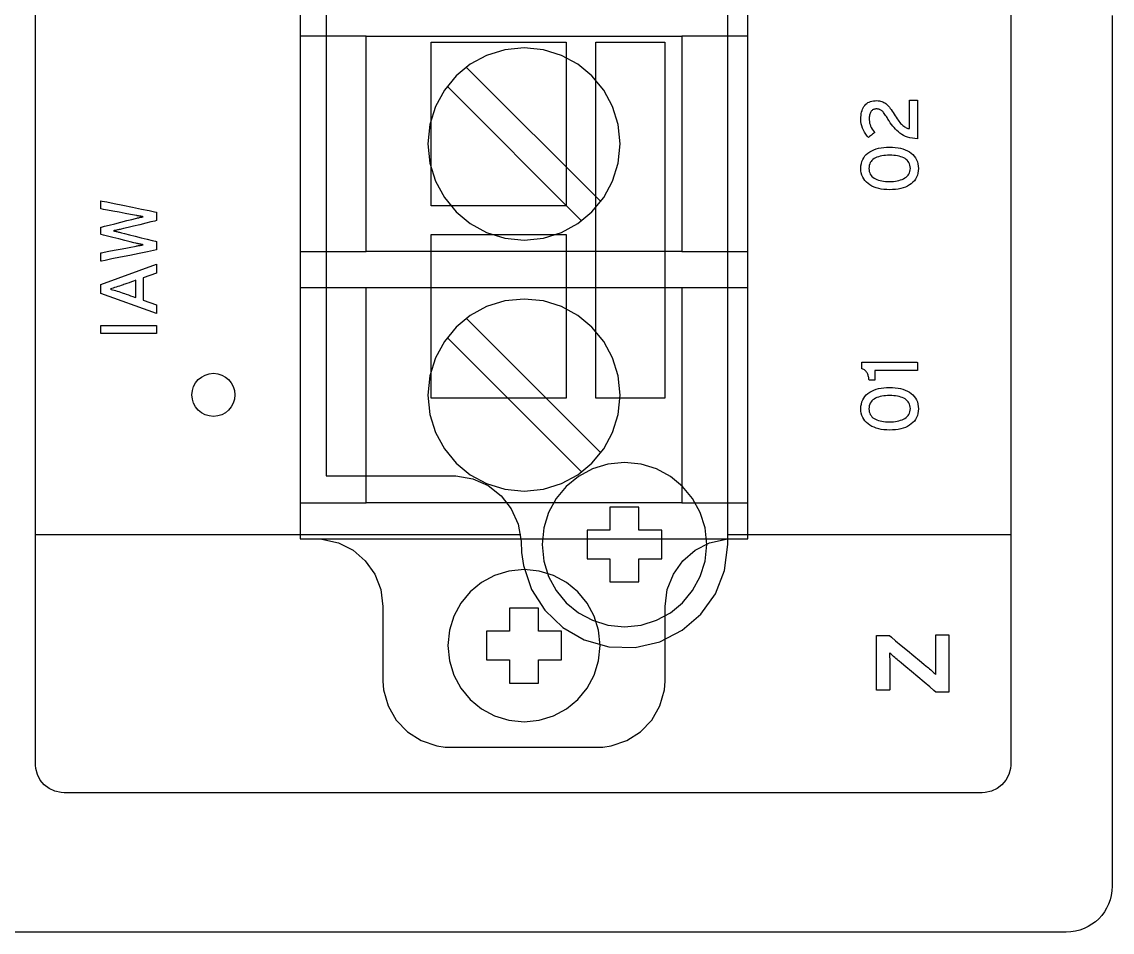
# Model space of a CAD drawing. Extents: x 1 to 47.7, y 0.2 to 35.
# Drawn here: x 36.587 to 38.487, y 2.26 to 3.846 of the extents above; entities that cross this region are included whole.
import ezdxf

# ---------------------------------------------------------------- set-up
doc = ezdxf.new("R2010")
doc.units = 0
doc.header["$MEASUREMENT"] = 0
for name, color, linetype in [('1_1__SCREW_TERMINAL_BLOCK_', 7, 'CONTINUOUS'), ('1_2__CONNECTORIZED_RELAY__', 7, 'CONTINUOUS'), ('7_0_____DWG', 7, 'CONTINUOUS')]:
    doc.layers.add(name, color=color, linetype=linetype)

msp = doc.modelspace()

# ---------------------------------------------------------------- linework, layer by layer
at = {"layer": '1_1__SCREW_TERMINAL_BLOCK_'}
for points in [[(37.0721, 3.9768), (37.0721, 3.8254), (37.0721, 3.6798), (37.0721, 3.5419), (37.0721, 3.4135), (37.0721, 3.2968), (37.0721, 3.2433), (37.0721, 3.1934), (37.0721, 3.1474), (37.0721, 3.1055), (37.0721, 3.0679), (37.0721, 3.0348), (37.0721, 3.0066), (37.0721, 2.9834), (37.0721, 2.9655), (37.0721, 2.9531), (37.0721, 2.9465), (37.0721, 2.9454), (37.0723, 2.9454), (37.0732, 2.9454), (37.0939, 2.9454), (37.0973, 2.9454), (37.0979, 2.9454), (37.1025, 2.9453), (37.11, 2.9448), (37.1386, 2.9383), (37.1641, 2.9253), (37.1855, 2.9068), (37.2019, 2.8837), (37.2124, 2.8569), (37.2161, 2.8274), (37.2161, 2.8274), (37.2161, 2.8252), (37.2161, 2.8191), (37.2161, 2.7979), (37.2161, 2.7405), (37.2161, 2.7159), (37.2161, 2.7017), (37.2161, 2.6972), (37.2174, 2.6823), (37.2253, 2.6543), (37.2395, 2.6296), (37.2589, 2.6092), (37.2828, 2.5939), (37.3102, 2.5847), (37.3248, 2.5826), (37.3324, 2.5823), (37.3347, 2.5823), (37.3424, 2.5823), (37.3576, 2.5823), (37.3786, 2.5823), (37.404, 2.5823), (37.4621, 2.5823), (37.5202, 2.5823), (37.5456, 2.5823), (37.5666, 2.5823), (37.5817, 2.5823), (37.5895, 2.5823), (37.5917, 2.5823), (37.5993, 2.5826), (37.614, 2.5847), (37.6413, 2.5939), (37.6652, 2.6092), (37.6847, 2.6296), (37.6988, 2.6543), (37.7067, 2.6823), (37.708, 2.6972), (37.7081, 2.7017), (37.7081, 2.7159), (37.7081, 2.7405), (37.7081, 2.7979), (37.7081, 2.8191), (37.7081, 2.8252), (37.7081, 2.8274), (37.7118, 2.8569), (37.7223, 2.8837), (37.7387, 2.9068), (37.7601, 2.9253), (37.7855, 2.9383), (37.8141, 2.9448), (37.8216, 2.9453), (37.8262, 2.9454), (37.8269, 2.9454), (37.8303, 2.9454), (37.8509, 2.9454), (37.8519, 2.9454), (37.852, 2.9454), (37.852, 2.9465), (37.852, 2.9531), (37.852, 2.9655), (37.852, 2.9834), (37.852, 3.0066), (37.852, 3.0348), (37.852, 3.0679), (37.852, 3.1055), (37.852, 3.1474), (37.852, 3.1934), (37.852, 3.2433), (37.852, 3.2968), (37.852, 3.4135), (37.852, 3.5419), (37.852, 3.6798), (37.852, 3.8254), (37.852, 3.9768)], [(37.1871, 3.8205), (37.0721, 3.8205)], [(37.737, 3.8205), (37.737, 3.4455), (37.1871, 3.4455), (37.1871, 3.8205), (37.737, 3.8205)], [(37.852, 3.8205), (37.737, 3.8205)], [(37.3615, 3.7667), (37.5957, 3.5326)], [(37.5623, 3.4992), (37.3281, 3.7335)], [(37.0721, 3.4455), (37.1871, 3.4455)], [(37.737, 3.4455), (37.852, 3.4455)], [(37.0721, 3.3829), (37.1871, 3.3829)], [(37.737, 3.3829), (37.737, 3.0079), (37.1871, 3.0079), (37.1871, 3.3829), (37.737, 3.3829)], [(37.737, 3.3829), (37.852, 3.3829)], [(37.3615, 3.3294), (37.5957, 3.0951)], [(37.5623, 3.0617), (37.3281, 3.2959)], [(37.0721, 3.0079), (37.1871, 3.0079)], [(37.737, 3.0079), (37.852, 3.0079)], [(37.0721, 2.9454), (37.852, 2.9454)], [(37.4369, 2.7842), (37.397, 2.7842), (37.397, 2.7342), (37.4369, 2.7342), (37.4369, 2.6941), (37.4872, 2.6941), (37.4872, 2.7342), (37.5272, 2.7342), (37.5272, 2.7842), (37.4872, 2.7842), (37.4872, 2.8243), (37.4369, 2.8243), (37.4369, 2.7842)]]:
    msp.add_lwpolyline(points, dxfattribs=at)
for points in [[(37.4621, 3.8003), (37.4284, 3.7969), (37.397, 3.7872), (37.3685, 3.7717), (37.3437, 3.7513), (37.3233, 3.7266), (37.3078, 3.6981), (37.298, 3.6668), (37.2946, 3.6331), (37.298, 3.5993), (37.3078, 3.5679), (37.3233, 3.5394), (37.3437, 3.5147), (37.3685, 3.4942), (37.397, 3.4788), (37.4284, 3.469), (37.4621, 3.4656), (37.4958, 3.469), (37.5272, 3.4788), (37.5556, 3.4942), (37.5804, 3.5147), (37.6009, 3.5394), (37.6163, 3.5679), (37.6261, 3.5993), (37.6295, 3.6331), (37.6261, 3.6668), (37.6163, 3.6981), (37.6009, 3.7266), (37.5804, 3.7513), (37.5556, 3.7717), (37.5272, 3.7872), (37.4958, 3.7969)], [(37.4621, 3.3628), (37.4284, 3.3594), (37.397, 3.3496), (37.3685, 3.3342), (37.3437, 3.3138), (37.3233, 3.289), (37.3078, 3.2606), (37.298, 3.2292), (37.2946, 3.1955), (37.298, 3.1618), (37.3078, 3.1303), (37.3233, 3.1019), (37.3437, 3.0771), (37.3685, 3.0567), (37.397, 3.0413), (37.4284, 3.0315), (37.4621, 3.0281), (37.4958, 3.0315), (37.5272, 3.0413), (37.5556, 3.0567), (37.5804, 3.0771), (37.6009, 3.1019), (37.6163, 3.1303), (37.6261, 3.1618), (37.6295, 3.1955), (37.6261, 3.2292), (37.6163, 3.2606), (37.6009, 3.289), (37.5804, 3.3138), (37.5556, 3.3342), (37.5272, 3.3496), (37.4958, 3.3594)], [(37.4621, 2.8917), (37.4354, 2.889), (37.4105, 2.8813), (37.388, 2.8691), (37.3684, 2.8529), (37.3521, 2.8333), (37.3399, 2.8108), (37.3321, 2.7859), (37.3294, 2.7592), (37.3321, 2.7325), (37.3399, 2.7076), (37.3521, 2.6851), (37.3684, 2.6655), (37.388, 2.6493), (37.4105, 2.6371), (37.4354, 2.6294), (37.4621, 2.6267), (37.4887, 2.6294), (37.5136, 2.6371), (37.5361, 2.6493), (37.5558, 2.6655), (37.572, 2.6851), (37.5842, 2.7076), (37.592, 2.7325), (37.5947, 2.7592), (37.592, 2.7859), (37.5842, 2.8108), (37.572, 2.8333), (37.5558, 2.8529), (37.5361, 2.8691), (37.5136, 2.8813), (37.4887, 2.889)]]:
    msp.add_lwpolyline(points, close=True, dxfattribs=at)
at = {"layer": '1_2__CONNECTORIZED_RELAY__'}
for points in [[(37.1172, 3.8746), (37.1172, 3.7356), (37.1172, 3.6044), (37.1172, 3.4828), (37.1172, 3.3727), (37.1172, 3.2759), (37.1172, 3.2331), (37.1172, 3.1943), (37.1172, 3.1598), (37.1172, 3.1298), (37.1172, 3.1045), (37.1172, 3.0842), (37.1172, 3.069), (37.1172, 3.0593), (37.1172, 3.0552), (37.1173, 3.0551), (37.1226, 3.0551), (37.1344, 3.0551), (37.1515, 3.0551), (37.1965, 3.0551), (37.2476, 3.0551), (37.2946, 3.0551), (37.3135, 3.0551), (37.3275, 3.0551), (37.3432, 3.0549), (37.3728, 3.0497), (37.3994, 3.0378), (37.422, 3.02), (37.4398, 2.9974), (37.4518, 2.9709), (37.4571, 2.9414), (37.4577, 2.9214), (37.4609, 2.8989), (37.475, 2.8572), (37.4983, 2.8207), (37.5295, 2.791), (37.5671, 2.7693), (37.6097, 2.7573), (37.6555, 2.7561), (37.699, 2.7661), (37.7378, 2.7859), (37.7705, 2.8142), (37.7955, 2.8494), (37.8116, 2.8902), (37.8172, 2.9352), (37.8172, 2.9352), (37.8172, 2.9381), (37.8172, 2.9468), (37.8172, 2.9608), (37.8172, 2.9802), (37.8172, 3.0045), (37.8172, 3.0336), (37.8172, 3.0672), (37.8172, 3.1051), (37.8172, 3.1472), (37.8172, 3.193), (37.8172, 3.2953), (37.8172, 3.4103), (37.8172, 3.5359), (37.8172, 3.6705), (37.8172, 3.8121), (37.8172, 4.109)], [(37.5355, 3.8101), (37.5355, 3.5251), (37.3005, 3.5251), (37.3005, 3.8101), (37.5355, 3.8101)], [(37.7072, 3.8101), (37.7072, 3.1901), (37.5872, 3.1901), (37.5872, 3.8101), (37.7072, 3.8101)], [(37.5355, 3.4751), (37.5355, 3.1901), (37.3005, 3.1901), (37.3005, 3.4751), (37.5355, 3.4751)], [(37.5719, 2.9102), (37.6119, 2.9102), (37.6119, 2.8701), (37.6622, 2.8701), (37.6622, 2.9102), (37.7022, 2.9102), (37.7022, 2.9602), (37.6622, 2.9602), (37.6622, 3.0003), (37.6119, 3.0003), (37.6119, 2.9602), (37.5719, 2.9602), (37.5719, 2.9102)], [(37.0721, 2.953), (37.4566, 2.953)], [(37.8172, 2.953), (37.9642, 2.953)]]:
    msp.add_lwpolyline(points, dxfattribs=at)
msp.add_lwpolyline([(37.6371, 3.0784), (37.6083, 3.0754), (37.5814, 3.0671), (37.557, 3.0539), (37.5358, 3.0364), (37.5183, 3.0152), (37.505, 2.9909), (37.4967, 2.9641), (37.4937, 2.9352), (37.4967, 2.9064), (37.505, 2.8795), (37.5183, 2.8552), (37.5358, 2.834), (37.557, 2.8165), (37.5814, 2.8033), (37.6083, 2.795), (37.6371, 2.7921), (37.666, 2.795), (37.6929, 2.8033), (37.7172, 2.8165), (37.7384, 2.834), (37.7559, 2.8552), (37.7691, 2.8795), (37.7775, 2.9064), (37.7804, 2.9352), (37.7775, 2.9641), (37.7691, 2.9909), (37.7559, 3.0152), (37.7384, 3.0364), (37.7172, 3.0539), (37.6929, 3.0671), (37.666, 3.0754)], close=True, dxfattribs=at)
at = {"layer": '7_0_____DWG'}
for points in [[(38.3105, 3.8761), (38.3105, 3.8231), (38.3105, 3.7709), (38.3105, 3.7197), (38.3105, 3.6694), (38.3105, 3.62), (38.3105, 3.5715), (38.3105, 3.524), (38.3105, 3.4775), (38.3105, 3.4319), (38.3105, 3.3874), (38.3105, 3.3438), (38.3105, 3.3013), (38.3105, 3.2598), (38.3105, 3.2193), (38.3105, 3.1799), (38.3105, 3.1416), (38.3105, 3.1043), (38.3105, 3.0682), (38.3105, 3.0331), (38.3105, 2.9992), (38.3105, 2.9664), (38.3105, 2.9348), (38.3105, 2.9043), (38.3105, 2.875), (38.3105, 2.8469), (38.3105, 2.8199), (38.3105, 2.7942), (38.3105, 2.7697), (38.3105, 2.7465), (38.3105, 2.7245), (38.3105, 2.7038), (38.3105, 2.6843), (38.3105, 2.6661), (38.3105, 2.6493), (38.3105, 2.6337), (38.3105, 2.6195), (38.3105, 2.6066), (38.3105, 2.5951), (38.3105, 2.5849), (38.3105, 2.5761), (38.3105, 2.5687), (38.3105, 2.5627), (38.3105, 2.5581), (38.3105, 2.555), (38.3105, 2.5533), (38.3105, 2.5525), (38.3105, 2.551), (38.3099, 2.5454), (38.307, 2.5346), (38.302, 2.525), (38.295, 2.5168), (38.2864, 2.5102), (38.2765, 2.5056), (38.2656, 2.5032), (38.2602, 2.503), (38.2575, 2.503), (38.2519, 2.503), (38.2436, 2.503), (38.2327, 2.503), (38.2193, 2.503), (38.2036, 2.503), (38.1855, 2.503), (38.1652, 2.503), (38.1428, 2.503), (38.1185, 2.503), (38.0923, 2.503), (38.0643, 2.503), (38.0347, 2.503), (38.0034, 2.503), (37.9708, 2.503), (37.9367, 2.503), (37.9014, 2.503), (37.865, 2.503), (37.8275, 2.503), (37.7891, 2.503), (37.7099, 2.503), (37.6281, 2.503), (37.5447, 2.503), (37.4605, 2.503), (37.3763, 2.503), (37.2929, 2.503), (37.2112, 2.503), (37.1319, 2.503), (37.0935, 2.503), (37.056, 2.503), (37.0196, 2.503), (36.9843, 2.503), (36.9503, 2.503), (36.9176, 2.503), (36.8864, 2.503), (36.8567, 2.503), (36.8287, 2.503), (36.8025, 2.503), (36.7782, 2.503), (36.7558, 2.503), (36.7356, 2.503), (36.7175, 2.503), (36.7017, 2.503), (36.6883, 2.503), (36.6774, 2.503), (36.6691, 2.503), (36.6636, 2.503), (36.6608, 2.503), (36.6554, 2.5032), (36.6445, 2.5056), (36.6346, 2.5102), (36.626, 2.5168), (36.6191, 2.525), (36.614, 2.5346), (36.6111, 2.5454), (36.6106, 2.551), (36.6105, 2.5525), (36.6105, 2.5533), (36.6105, 2.555), (36.6105, 2.5581), (36.6105, 2.5627), (36.6105, 2.5687), (36.6105, 2.5761), (36.6105, 2.5849), (36.6105, 2.5951), (36.6105, 2.6066), (36.6105, 2.6195), (36.6105, 2.6337), (36.6105, 2.6493), (36.6105, 2.6661), (36.6105, 2.6843), (36.6105, 2.7038), (36.6105, 2.7245), (36.6105, 2.7465), (36.6105, 2.7697), (36.6105, 2.7942), (36.6105, 2.8199), (36.6105, 2.8469), (36.6105, 2.875), (36.6105, 2.9043), (36.6105, 2.9348), (36.6105, 2.9664), (36.6105, 2.9992), (36.6105, 3.0331), (36.6105, 3.0682), (36.6105, 3.1043), (36.6105, 3.1416), (36.6105, 3.1799), (36.6105, 3.2193), (36.6105, 3.2598), (36.6105, 3.3013), (36.6105, 3.3438), (36.6105, 3.3874), (36.6105, 3.4319), (36.6105, 3.4775), (36.6105, 3.524), (36.6105, 3.5715), (36.6105, 3.62), (36.6105, 3.6694), (36.6105, 3.7197), (36.6105, 3.7709), (36.6105, 3.8231), (36.6105, 3.8761)], [(38.4871, 3.8568), (38.4871, 3.7973), (38.4871, 3.7387), (38.4871, 3.6812), (38.4871, 3.6247), (38.4871, 3.5693), (38.4871, 3.5149), (38.4871, 3.4615), (38.4871, 3.4093), (38.4871, 3.3581), (38.4871, 3.308), (38.4871, 3.259), (38.4871, 3.2112), (38.4871, 3.1645), (38.4871, 3.1189), (38.4871, 3.0745), (38.4871, 3.0313), (38.4871, 2.9893), (38.4871, 2.9484), (38.4871, 2.9088), (38.4871, 2.8704), (38.4871, 2.8332), (38.4871, 2.7973), (38.4871, 2.7627), (38.4871, 2.7293), (38.4871, 2.6972), (38.4871, 2.6663), (38.4871, 2.6368), (38.4871, 2.6086), (38.4871, 2.5818), (38.4871, 2.5563), (38.4871, 2.5321), (38.4871, 2.5093), (38.4871, 2.4879), (38.4871, 2.4679), (38.4871, 2.4493), (38.4871, 2.4321), (38.4871, 2.4164), (38.4871, 2.4021), (38.4871, 2.3892), (38.4871, 2.3778), (38.4871, 2.3679), (38.4871, 2.3595), (38.4871, 2.3526), (38.4871, 2.3472), (38.4871, 2.3433), (38.4871, 2.341), (38.4871, 2.3402), (38.4866, 2.332), (38.4854, 2.3241), (38.4835, 2.3164), (38.4808, 2.3091), (38.4774, 2.3021), (38.4734, 2.2955), (38.4688, 2.2893), (38.4636, 2.2836), (38.4579, 2.2785), (38.4518, 2.2739), (38.4452, 2.2699), (38.4382, 2.2665), (38.4308, 2.2638), (38.4232, 2.2618), (38.4152, 2.2606), (38.4071, 2.2602), (38.4068, 2.2602), (38.4059, 2.2602), (38.4044, 2.2602), (38.4023, 2.2602), (38.3997, 2.2602), (38.3964, 2.2602), (38.3926, 2.2602), (38.3883, 2.2602), (38.3833, 2.2602), (38.3779, 2.2602), (38.3718, 2.2602), (38.3652, 2.2602), (38.3504, 2.2602), (38.3335, 2.2602), (38.3145, 2.2602), (38.2934, 2.2602), (38.2703, 2.2602), (38.2452, 2.2602), (38.2181, 2.2602), (38.1892, 2.2602), (38.1583, 2.2602), (38.1257, 2.2602), (38.0912, 2.2602), (38.055, 2.2602), (38.017, 2.2602), (37.9774, 2.2602), (37.9361, 2.2602), (37.8932, 2.2602), (37.8487, 2.2602), (37.8027, 2.2602), (37.7552, 2.2602), (37.7062, 2.2602), (37.6558, 2.2602), (37.604, 2.2602), (37.5509, 2.2602), (37.4964, 2.2602), (37.4407, 2.2602), (37.3838, 2.2602), (37.3256, 2.2602), (37.2663, 2.2602), (37.2059, 2.2602), (37.1443, 2.2602), (37.0818, 2.2602), (37.0182, 2.2602), (36.9536, 2.2602), (36.8881, 2.2602), (36.8217, 2.2602), (36.7545, 2.2602), (36.6864, 2.2602), (36.6175, 2.2602), (36.5479, 2.2602)], [(36.8218, 3.408), (36.7987, 3.3998), (36.7987, 3.3609), (36.8218, 3.3529), (36.8218, 3.3377), (36.7246, 3.3727), (36.7246, 3.3882), (36.8218, 3.4236), (36.8218, 3.408)], [(36.8218, 3.3029), (36.7246, 3.3029), (36.7246, 3.317), (36.8218, 3.317), (36.8218, 3.3029)], [(36.6105, 2.953), (37.0721, 2.953)], [(37.852, 2.953), (38.3105, 2.953)]]:
    msp.add_lwpolyline(points, dxfattribs=at)
for points in [[(38.1478, 3.6417), (38.1432, 3.6421), (38.1388, 3.6427), (38.1346, 3.6436), (38.1306, 3.6447), (38.1269, 3.646), (38.1234, 3.6476), (38.1202, 3.6494), (38.1172, 3.6515), (38.1145, 3.6538), (38.1119, 3.6562), (38.1094, 3.6588), (38.107, 3.6614), (38.1047, 3.6641), (38.1024, 3.667), (38.1003, 3.6699), (38.0983, 3.673), (38.0963, 3.6761), (38.0947, 3.6788), (38.0935, 3.6809), (38.0923, 3.6827), (38.0911, 3.6844), (38.0899, 3.686), (38.0888, 3.6874), (38.0878, 3.6886), (38.0868, 3.6897), (38.0858, 3.6906), (38.0848, 3.6913), (38.0838, 3.6919), (38.0828, 3.6924), (38.0818, 3.6929), (38.0808, 3.6932), (38.0797, 3.6935), (38.0787, 3.6937), (38.0776, 3.6939), (38.0765, 3.6939), (38.0752, 3.6939), (38.0739, 3.6937), (38.0727, 3.6935), (38.0716, 3.6931), (38.0705, 3.6926), (38.0695, 3.6921), (38.0686, 3.6914), (38.0678, 3.6906), (38.067, 3.6897), (38.0663, 3.6887), (38.0656, 3.6875), (38.0651, 3.6861), (38.0646, 3.6846), (38.0642, 3.683), (38.0639, 3.6812), (38.0637, 3.6793), (38.0636, 3.6773), (38.0636, 3.6749), (38.0639, 3.672), (38.0644, 3.6693), (38.0651, 3.6666), (38.0661, 3.6639), (38.0673, 3.6614), (38.0688, 3.6589), (38.0705, 3.6565), (38.0724, 3.6541), (38.0732, 3.653), (38.0724, 3.6524), (38.0711, 3.6513), (38.0693, 3.6499), (38.0675, 3.6484), (38.0656, 3.6469), (38.064, 3.6456), (38.0628, 3.6446), (38.0623, 3.6441), (38.0601, 3.6466), (38.0576, 3.6499), (38.0554, 3.6533), (38.0535, 3.6568), (38.052, 3.6605), (38.0508, 3.6642), (38.0499, 3.6681), (38.0493, 3.6721), (38.0491, 3.6763), (38.0492, 3.6796), (38.0494, 3.6827), (38.0498, 3.6857), (38.0504, 3.6885), (38.0512, 3.6912), (38.0521, 3.6937), (38.0532, 3.696), (38.0544, 3.6981), (38.0558, 3.7001), (38.0575, 3.7019), (38.0593, 3.7034), (38.0613, 3.7048), (38.0635, 3.7059), (38.0658, 3.7068), (38.0684, 3.7075), (38.0711, 3.708), (38.074, 3.7082), (38.0767, 3.7083), (38.0791, 3.7081), (38.0814, 3.7078), (38.0835, 3.7074), (38.0856, 3.7068), (38.0875, 3.7061), (38.0893, 3.7053), (38.091, 3.7043), (38.0926, 3.7032), (38.0942, 3.7018), (38.0957, 3.7003), (38.0973, 3.6986), (38.0988, 3.6968), (38.1004, 3.6947), (38.1021, 3.6926), (38.1037, 3.6902), (38.1053, 3.6877), (38.107, 3.6849), (38.1088, 3.682), (38.1105, 3.6793), (38.1122, 3.6768), (38.1138, 3.6745), (38.1154, 3.6724), (38.1169, 3.6704), (38.1184, 3.6687), (38.1198, 3.6672), (38.1211, 3.6659), (38.1225, 3.6648), (38.1239, 3.6637), (38.1253, 3.6627), (38.1268, 3.6619), (38.1282, 3.6612), (38.1297, 3.6605), (38.1312, 3.66), (38.1327, 3.6596), (38.1337, 3.6596), (38.1337, 3.6625), (38.1337, 3.6681), (38.1337, 3.6755), (38.1337, 3.6838), (38.1337, 3.6922), (38.1337, 3.6998), (38.1337, 3.7056), (38.1337, 3.7089), (38.1339, 3.7092), (38.1349, 3.7092), (38.1366, 3.7092), (38.1388, 3.7092), (38.1412, 3.7092), (38.1435, 3.7092), (38.1456, 3.7092), (38.1471, 3.7092), (38.1478, 3.7092), (38.1478, 3.7077), (38.1478, 3.702), (38.1478, 3.6932), (38.1478, 3.6825), (38.1478, 3.671), (38.1478, 3.66), (38.1478, 3.6506), (38.1478, 3.6441)], [(38.0991, 3.6274), (38.1042, 3.6273), (38.1091, 3.6269), (38.1138, 3.6263), (38.1182, 3.6253), (38.1224, 3.6242), (38.1264, 3.6227), (38.1301, 3.6211), (38.1336, 3.6191), (38.1368, 3.6169), (38.1397, 3.6144), (38.1422, 3.6117), (38.1443, 3.6087), (38.1461, 3.6055), (38.1475, 3.602), (38.1485, 3.5983), (38.1491, 3.5944), (38.1494, 3.5902), (38.1491, 3.586), (38.1485, 3.5821), (38.1475, 3.5784), (38.1461, 3.575), (38.1444, 3.5718), (38.1423, 3.5689), (38.1398, 3.5662), (38.1369, 3.5637), (38.1337, 3.5615), (38.1303, 3.5596), (38.1266, 3.5579), (38.1227, 3.5564), (38.1185, 3.5553), (38.1141, 3.5544), (38.1095, 3.5537), (38.1045, 3.5533), (38.0994, 3.5532), (38.0942, 3.5533), (38.0893, 3.5537), (38.0846, 3.5544), (38.0802, 3.5553), (38.0759, 3.5565), (38.072, 3.5579), (38.0683, 3.5596), (38.0648, 3.5616), (38.0616, 3.5639), (38.0587, 3.5663), (38.0562, 3.5691), (38.054, 3.572), (38.0523, 3.5752), (38.0509, 3.5787), (38.0499, 3.5824), (38.0493, 3.5863), (38.0491, 3.5904), (38.0493, 3.5946), (38.05, 3.5986), (38.051, 3.6023), (38.0523, 3.6057), (38.054, 3.6089), (38.0561, 3.6119), (38.0586, 3.6146), (38.0614, 3.617), (38.0646, 3.6192), (38.0681, 3.6211), (38.0718, 3.6228), (38.0757, 3.6242), (38.0799, 3.6254), (38.0843, 3.6263), (38.089, 3.6269), (38.0939, 3.6273)], [(38.0994, 3.6132), (38.0957, 3.6131), (38.0923, 3.6129), (38.089, 3.6125), (38.0858, 3.612), (38.0828, 3.6114), (38.0799, 3.6106), (38.0772, 3.6096), (38.0747, 3.6085), (38.0723, 3.6073), (38.0702, 3.6058), (38.0684, 3.6042), (38.0668, 3.6023), (38.0655, 3.6003), (38.0645, 3.598), (38.0638, 3.5956), (38.0634, 3.593), (38.0632, 3.5902), (38.0634, 3.5874), (38.0638, 3.5848), (38.0645, 3.5824), (38.0655, 3.5802), (38.0668, 3.5782), (38.0683, 3.5764), (38.0701, 3.5748), (38.0722, 3.5733), (38.0745, 3.5721), (38.077, 3.5709), (38.0797, 3.57), (38.0825, 3.5692), (38.0855, 3.5685), (38.0886, 3.568), (38.092, 3.5677), (38.0954, 3.5675), (38.0991, 3.5674), (38.1027, 3.5675), (38.1061, 3.5677), (38.1094, 3.5681), (38.1125, 3.5686), (38.1155, 3.5693), (38.1183, 3.5702), (38.121, 3.5712), (38.1235, 3.5723), (38.1259, 3.5736), (38.1281, 3.575), (38.13, 3.5767), (38.1316, 3.5785), (38.1329, 3.5805), (38.1339, 3.5827), (38.1347, 3.5851), (38.1351, 3.5877), (38.1353, 3.5904), (38.1351, 3.5933), (38.1347, 3.5959), (38.1339, 3.5983), (38.1329, 3.6005), (38.1316, 3.6025), (38.13, 3.6044), (38.1282, 3.606), (38.126, 3.6074), (38.1237, 3.6087), (38.1212, 3.6097), (38.1185, 3.6106), (38.1157, 3.6114), (38.1128, 3.6121), (38.1097, 3.6126), (38.1064, 3.6129), (38.1029, 3.6131)], [(36.8218, 3.5141), (36.8218, 3.5136), (36.8218, 3.5122), (36.8218, 3.5101), (36.8218, 3.5078), (36.8218, 3.5053), (36.8218, 3.5029), (36.8218, 3.501), (36.8218, 3.4997), (36.8217, 3.4994), (36.8185, 3.4986), (36.8119, 3.497), (36.8028, 3.4948), (36.7924, 3.4923), (36.7817, 3.4898), (36.772, 3.4874), (36.7643, 3.4856), (36.7598, 3.4845), (36.7583, 3.4841), (36.7567, 3.4837), (36.7551, 3.4834), (36.7536, 3.4831), (36.7521, 3.4827), (36.7507, 3.4824), (36.7493, 3.4821), (36.7479, 3.4819), (36.7466, 3.4816), (36.7469, 3.4813), (36.7483, 3.4811), (36.7497, 3.4808), (36.7511, 3.4805), (36.7525, 3.4802), (36.754, 3.4798), (36.7555, 3.4795), (36.7571, 3.4791), (36.7587, 3.4788), (36.7606, 3.4783), (36.7661, 3.4769), (36.7744, 3.4748), (36.7845, 3.4723), (36.7952, 3.4696), (36.8053, 3.467), (36.8139, 3.4648), (36.8197, 3.4634), (36.8218, 3.4628), (36.8218, 3.4623), (36.8218, 3.4609), (36.8218, 3.4588), (36.8218, 3.4565), (36.8218, 3.454), (36.8218, 3.4517), (36.8218, 3.4499), (36.8218, 3.4487), (36.8215, 3.4484), (36.8163, 3.4473), (36.8058, 3.4451), (36.7915, 3.4422), (36.7754, 3.4389), (36.759, 3.4356), (36.7441, 3.4326), (36.7324, 3.4302), (36.7256, 3.4288), (36.7246, 3.4287), (36.7246, 3.4297), (36.7246, 3.4314), (36.7246, 3.4337), (36.7246, 3.4362), (36.7246, 3.4386), (36.7246, 3.4408), (36.7246, 3.4424), (36.7246, 3.4433), (36.7257, 3.4435), (36.7305, 3.4444), (36.7383, 3.4459), (36.7479, 3.4477), (36.7583, 3.4497), (36.7684, 3.4516), (36.7771, 3.4533), (36.7833, 3.4545), (36.786, 3.455), (36.7873, 3.4552), (36.7887, 3.4555), (36.7901, 3.4558), (36.7915, 3.456), (36.793, 3.4563), (36.7945, 3.4565), (36.7959, 3.4567), (36.7974, 3.457), (36.7986, 3.4572), (36.7971, 3.4575), (36.7957, 3.4578), (36.7942, 3.4581), (36.7928, 3.4584), (36.7913, 3.4587), (36.7899, 3.459), (36.7885, 3.4593), (36.7871, 3.4596), (36.7859, 3.4599), (36.7824, 3.4607), (36.7756, 3.4625), (36.7665, 3.4648), (36.7562, 3.4674), (36.7458, 3.47), (36.7365, 3.4724), (36.7292, 3.4742), (36.7251, 3.4753), (36.7246, 3.4755), (36.7246, 3.4764), (36.7246, 3.4779), (36.7246, 3.4798), (36.7246, 3.4819), (36.7246, 3.484), (36.7246, 3.4858), (36.7246, 3.4872), (36.7246, 3.4878), (36.7258, 3.4882), (36.731, 3.4895), (36.7391, 3.4915), (36.749, 3.494), (36.7597, 3.4967), (36.77, 3.4993), (36.7788, 3.5015), (36.785, 3.5031), (36.7875, 3.5037), (36.7886, 3.504), (36.7898, 3.5042), (36.791, 3.5045), (36.7923, 3.5048), (36.7935, 3.5051), (36.7949, 3.5053), (36.7962, 3.5056), (36.7976, 3.5058), (36.7985, 3.5061), (36.7971, 3.5064), (36.7956, 3.5066), (36.7942, 3.5069), (36.7929, 3.5071), (36.7916, 3.5074), (36.7904, 3.5076), (36.7892, 3.5077), (36.7881, 3.5079), (36.7871, 3.5081), (36.7833, 3.5088), (36.7762, 3.5101), (36.7668, 3.5119), (36.7563, 3.5139), (36.7457, 3.5158), (36.7363, 3.5176), (36.729, 3.519), (36.725, 3.5197), (36.7246, 3.52), (36.7246, 3.521), (36.7246, 3.5228), (36.7246, 3.525), (36.7246, 3.5273), (36.7246, 3.5297), (36.7246, 3.5318), (36.7246, 3.5333), (36.7246, 3.534), (36.7268, 3.5335), (36.735, 3.5319), (36.7477, 3.5293), (36.7632, 3.5261), (36.7797, 3.5227), (36.7955, 3.5195), (36.809, 3.5167), (36.8183, 3.5148)], [(36.7633, 3.3876), (36.7601, 3.3865), (36.7571, 3.3855), (36.7541, 3.3845), (36.7513, 3.3836), (36.7486, 3.3827), (36.7461, 3.3819), (36.7437, 3.3811), (36.7414, 3.3804), (36.7427, 3.3797), (36.7451, 3.379), (36.7476, 3.3783), (36.7502, 3.3775), (36.753, 3.3766), (36.7559, 3.3757), (36.7589, 3.3746), (36.7621, 3.3736), (36.7638, 3.373), (36.7657, 3.3724), (36.7687, 3.3713), (36.7726, 3.37), (36.7766, 3.3686), (36.7804, 3.3672), (36.7835, 3.3662), (36.7854, 3.3655), (36.7857, 3.3656), (36.7857, 3.3677), (36.7857, 3.3716), (36.7857, 3.3766), (36.7857, 3.382), (36.7857, 3.3873), (36.7857, 3.3917), (36.7857, 3.3946), (36.7857, 3.3954), (36.7844, 3.3949), (36.7817, 3.394), (36.7781, 3.3927), (36.7741, 3.3913), (36.7701, 3.3899), (36.7667, 3.3887), (36.7642, 3.3879)], [(38.1478, 3.2385), (38.145, 3.2385), (38.1374, 3.2385), (38.1265, 3.2385), (38.1139, 3.2385), (38.1008, 3.2385), (38.0889, 3.2385), (38.0795, 3.2385), (38.0741, 3.2385), (38.0733, 3.2383), (38.0733, 3.2371), (38.0733, 3.235), (38.0733, 3.2323), (38.0733, 3.2294), (38.0733, 3.2265), (38.0733, 3.2241), (38.0733, 3.2224), (38.0733, 3.2218), (38.0729, 3.2218), (38.0719, 3.2218), (38.0704, 3.2218), (38.0687, 3.2218), (38.067, 3.2218), (38.0654, 3.2218), (38.0641, 3.2218), (38.0634, 3.2218), (38.0632, 3.2226), (38.063, 3.2243), (38.0627, 3.2259), (38.0624, 3.2275), (38.062, 3.229), (38.0616, 3.2305), (38.0611, 3.2319), (38.0605, 3.2332), (38.0598, 3.2345), (38.0591, 3.2357), (38.0583, 3.2368), (38.0574, 3.2377), (38.0564, 3.2386), (38.0553, 3.2394), (38.0541, 3.24), (38.0528, 3.2405), (38.0514, 3.241), (38.0507, 3.2413), (38.0507, 3.2421), (38.0507, 3.2435), (38.0507, 3.2454), (38.0507, 3.2474), (38.0507, 3.2493), (38.0507, 3.251), (38.0507, 3.2521), (38.0507, 3.2526), (38.0544, 3.2526), (38.0643, 3.2526), (38.0784, 3.2526), (38.095, 3.2526), (38.112, 3.2526), (38.1276, 3.2526), (38.1398, 3.2526), (38.1469, 3.2526), (38.1478, 3.2524), (38.1478, 3.2514), (38.1478, 3.2496), (38.1478, 3.2474), (38.1478, 3.2449), (38.1478, 3.2425), (38.1478, 3.2404), (38.1478, 3.239)], [(36.9208, 3.2335), (36.9284, 3.2327), (36.9354, 3.2305), (36.9418, 3.227), (36.9473, 3.2225), (36.9519, 3.2169), (36.9554, 3.2105), (36.9575, 3.2035), (36.9583, 3.196), (36.9575, 3.1884), (36.9554, 3.1814), (36.9519, 3.175), (36.9473, 3.1694), (36.9418, 3.1649), (36.9354, 3.1614), (36.9284, 3.1592), (36.9208, 3.1585), (36.9133, 3.1592), (36.9062, 3.1614), (36.8998, 3.1649), (36.8943, 3.1694), (36.8897, 3.175), (36.8862, 3.1814), (36.8841, 3.1884), (36.8833, 3.196), (36.8841, 3.2035), (36.8862, 3.2105), (36.8897, 3.2169), (36.8943, 3.2225), (36.8998, 3.227), (36.9062, 3.2305), (36.9133, 3.2327)], [(38.0991, 3.2089), (38.1042, 3.2088), (38.1091, 3.2084), (38.1138, 3.2077), (38.1182, 3.2068), (38.1224, 3.2056), (38.1264, 3.2042), (38.1301, 3.2025), (38.1336, 3.2006), (38.1368, 3.1983), (38.1397, 3.1959), (38.1422, 3.1932), (38.1443, 3.1902), (38.1461, 3.187), (38.1475, 3.1835), (38.1485, 3.1798), (38.1491, 3.1758), (38.1494, 3.1716), (38.1491, 3.1675), (38.1485, 3.1636), (38.1475, 3.1599), (38.1461, 3.1564), (38.1444, 3.1533), (38.1423, 3.1503), (38.1398, 3.1476), (38.1369, 3.1452), (38.1337, 3.143), (38.1303, 3.141), (38.1266, 3.1393), (38.1227, 3.1379), (38.1185, 3.1367), (38.1141, 3.1358), (38.1095, 3.1352), (38.1045, 3.1348), (38.0994, 3.1346), (38.0942, 3.1348), (38.0893, 3.1352), (38.0846, 3.1358), (38.0802, 3.1367), (38.0759, 3.1379), (38.072, 3.1394), (38.0683, 3.1411), (38.0648, 3.1431), (38.0616, 3.1453), (38.0587, 3.1478), (38.0562, 3.1505), (38.054, 3.1535), (38.0523, 3.1567), (38.0509, 3.1601), (38.0499, 3.1638), (38.0493, 3.1677), (38.0491, 3.1719), (38.0493, 3.1761), (38.05, 3.18), (38.051, 3.1837), (38.0523, 3.1872), (38.054, 3.1904), (38.0561, 3.1933), (38.0586, 3.196), (38.0614, 3.1985), (38.0646, 3.2007), (38.0681, 3.2026), (38.0718, 3.2043), (38.0757, 3.2057), (38.0799, 3.2068), (38.0843, 3.2077), (38.089, 3.2084), (38.0939, 3.2088)], [(38.0994, 3.1946), (38.0957, 3.1946), (38.0923, 3.1944), (38.089, 3.194), (38.0858, 3.1935), (38.0828, 3.1928), (38.0799, 3.192), (38.0772, 3.1911), (38.0747, 3.19), (38.0723, 3.1887), (38.0702, 3.1873), (38.0684, 3.1856), (38.0668, 3.1838), (38.0655, 3.1817), (38.0645, 3.1795), (38.0638, 3.1771), (38.0634, 3.1744), (38.0632, 3.1716), (38.0634, 3.1689), (38.0638, 3.1663), (38.0645, 3.1639), (38.0655, 3.1617), (38.0668, 3.1597), (38.0683, 3.1579), (38.0701, 3.1562), (38.0722, 3.1548), (38.0745, 3.1535), (38.077, 3.1524), (38.0797, 3.1514), (38.0825, 3.1506), (38.0855, 3.15), (38.0886, 3.1495), (38.092, 3.1491), (38.0954, 3.1489), (38.0991, 3.1489), (38.1027, 3.1489), (38.1061, 3.1492), (38.1094, 3.1496), (38.1125, 3.1501), (38.1155, 3.1508), (38.1183, 3.1516), (38.121, 3.1526), (38.1235, 3.1538), (38.1259, 3.155), (38.1281, 3.1565), (38.13, 3.1581), (38.1316, 3.16), (38.1329, 3.162), (38.1339, 3.1642), (38.1347, 3.1666), (38.1351, 3.1691), (38.1353, 3.1719), (38.1351, 3.1747), (38.1347, 3.1773), (38.1339, 3.1797), (38.1329, 3.182), (38.1316, 3.184), (38.13, 3.1858), (38.1282, 3.1874), (38.126, 3.1889), (38.1237, 3.1901), (38.1212, 3.1912), (38.1185, 3.1921), (38.1157, 3.1929), (38.1128, 3.1935), (38.1097, 3.194), (38.1064, 3.1944), (38.1029, 3.1946)], [(38.2026, 2.6781), (38.2018, 2.6781), (38.1996, 2.6781), (38.1965, 2.6781), (38.1928, 2.6781), (38.189, 2.6781), (38.1854, 2.6781), (38.1825, 2.6781), (38.1807, 2.6781), (38.18, 2.6783), (38.1764, 2.6813), (38.1692, 2.6874), (38.1596, 2.6955), (38.1486, 2.7046), (38.1376, 2.7139), (38.1277, 2.7222), (38.1201, 2.7286), (38.1159, 2.7321), (38.1142, 2.7335), (38.1121, 2.7353), (38.1101, 2.737), (38.1081, 2.7387), (38.1062, 2.7403), (38.1044, 2.742), (38.1026, 2.7436), (38.1009, 2.7451), (38.0993, 2.7467), (38.0991, 2.7447), (38.0992, 2.7421), (38.0992, 2.7393), (38.0993, 2.7365), (38.0993, 2.7335), (38.0994, 2.7305), (38.0994, 2.7274), (38.0994, 2.7242), (38.0994, 2.7213), (38.0994, 2.7194), (38.0994, 2.7153), (38.0994, 2.7096), (38.0994, 2.703), (38.0994, 2.6962), (38.0994, 2.69), (38.0994, 2.6851), (38.0994, 2.6822), (38.0992, 2.6817), (38.0977, 2.6817), (38.095, 2.6817), (38.0915, 2.6817), (38.0876, 2.6817), (38.0837, 2.6817), (38.0802, 2.6817), (38.0777, 2.6817), (38.0764, 2.6817), (38.0763, 2.6835), (38.0763, 2.6913), (38.0763, 2.7037), (38.0763, 2.7188), (38.0763, 2.7351), (38.0763, 2.7508), (38.0763, 2.7641), (38.0763, 2.7734), (38.0763, 2.7769), (38.0771, 2.7769), (38.0793, 2.7769), (38.0824, 2.7769), (38.0861, 2.7769), (38.0899, 2.7769), (38.0935, 2.7769), (38.0964, 2.7769), (38.0982, 2.7769), (38.0988, 2.7767), (38.1024, 2.7737), (38.1097, 2.7677), (38.1193, 2.7597), (38.1303, 2.7506), (38.1413, 2.7415), (38.1512, 2.7333), (38.1588, 2.7269), (38.1631, 2.7235), (38.1647, 2.7221), (38.1668, 2.7203), (38.1688, 2.7186), (38.1708, 2.7169), (38.1727, 2.7152), (38.1745, 2.7136), (38.1763, 2.712), (38.178, 2.7104), (38.1797, 2.7088), (38.1798, 2.7108), (38.1798, 2.7135), (38.1797, 2.7162), (38.1797, 2.7191), (38.1796, 2.722), (38.1796, 2.7251), (38.1796, 2.7282), (38.1796, 2.7314), (38.1796, 2.7343), (38.1796, 2.7363), (38.1796, 2.7409), (38.1796, 2.7472), (38.1796, 2.7545), (38.1796, 2.7619), (38.1796, 2.7687), (38.1796, 2.7741), (38.1796, 2.7773), (38.1797, 2.7778), (38.1812, 2.7778), (38.1839, 2.7778), (38.1875, 2.7778), (38.1914, 2.7778), (38.1953, 2.7778), (38.1987, 2.7778), (38.2013, 2.7778), (38.2026, 2.7778), (38.2026, 2.7759), (38.2026, 2.7678), (38.2026, 2.7548), (38.2026, 2.7389), (38.2026, 2.7219), (38.2026, 2.7054), (38.2026, 2.6915), (38.2026, 2.6818)]]:
    msp.add_lwpolyline(points, close=True, dxfattribs=at)

doc.saveas('drawing.dxf')
